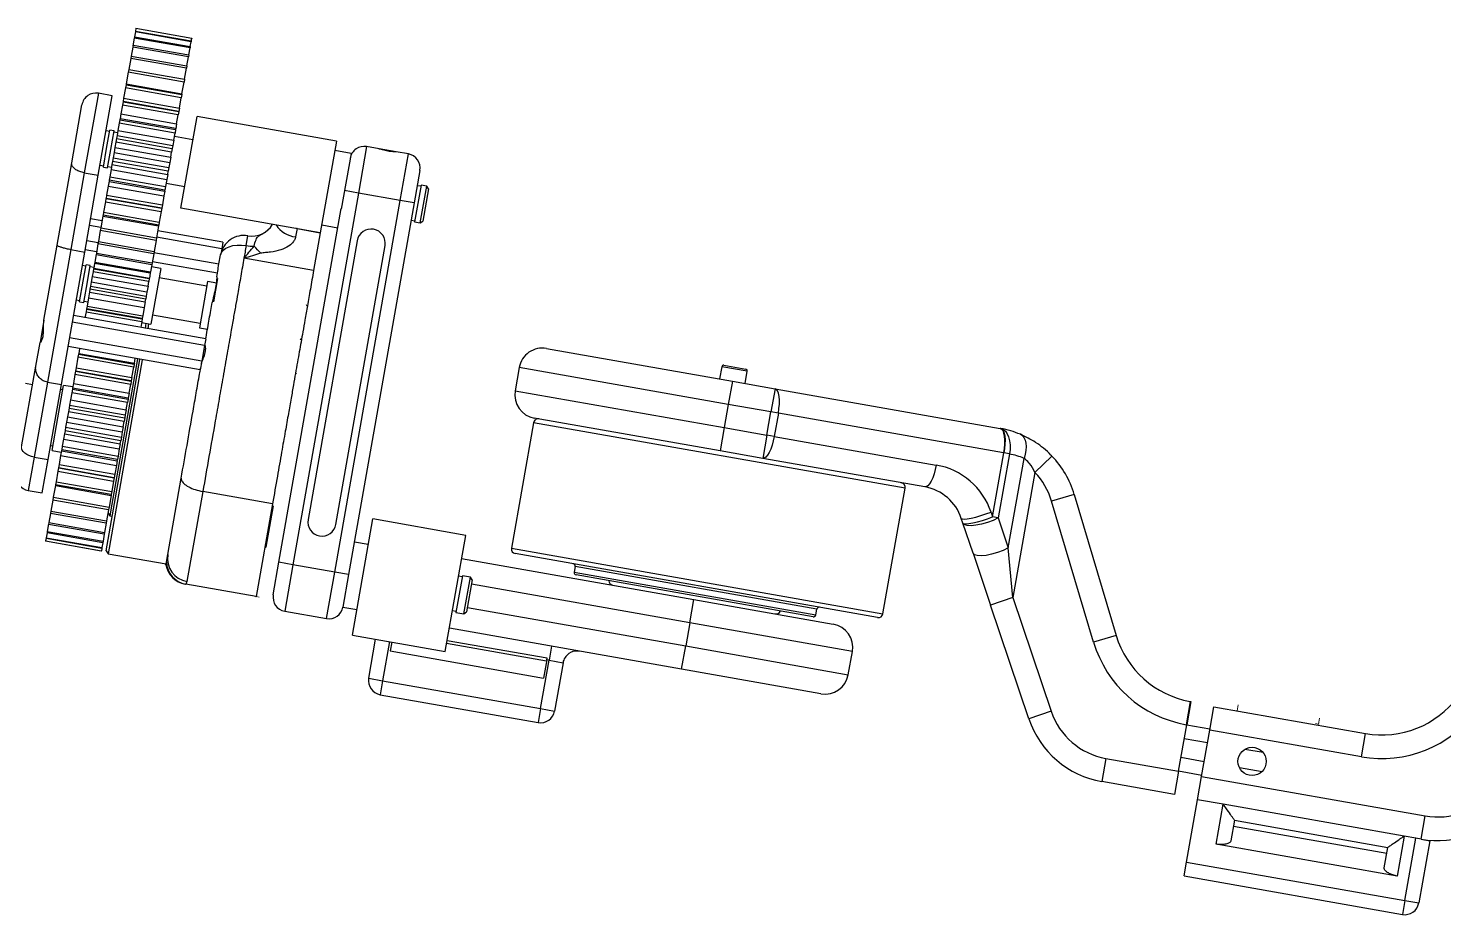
# Model space of a CAD drawing. Header units: millimetres. Extents: x -294 to 2792, y 5 to 1659.
# Drawn here: x -142.7 to -82.7, y 539.2 to 576.8 of the extents above; entities that cross this region are included whole.
import ezdxf

# ---------------------------------------------------------------- set-up
doc = ezdxf.new("R2010")
doc.units = ezdxf.units.MM
doc.header["$PDSIZE"] = -1
doc.layers.get('0').update_dxf_attribs({"lineweight": 18})

msp = doc.modelspace()

# ---------------------------------------------------------------- linework, layer by layer
at = {"color": 7, "linetype": 'Continuous', "lineweight": 25}
for p, q in [((-138.107, 576.74), (-138.125, 576.637)), ((-138.105, 576.752), (-138.107, 576.74)), ((-135.743, 576.324), (-138.107, 576.74)), ((-138.105, 576.752), (-135.741, 576.336)), ((-138.178, 576.339), (-138.235, 576.015)), ((-138.167, 576.398), (-138.178, 576.339)), ((-135.814, 575.923), (-138.178, 576.339)), ((-138.131, 576.602), (-138.167, 576.398)), ((-138.167, 576.398), (-135.804, 575.981)), ((-138.125, 576.637), (-138.131, 576.602)), ((-135.768, 576.185), (-138.131, 576.602)), ((-138.125, 576.637), (-135.761, 576.221)), ((-135.804, 575.981), (-135.768, 576.185)), ((-135.761, 576.221), (-135.768, 576.185)), ((-135.761, 576.221), (-135.743, 576.324)), ((-135.741, 576.336), (-135.743, 576.324)), ((-138.313, 575.574), (-138.33, 575.474)), ((-138.244, 575.96), (-138.313, 575.574)), ((-138.313, 575.574), (-135.949, 575.157)), ((-138.23, 576.041), (-138.244, 575.96)), ((-135.881, 575.544), (-138.244, 575.96)), ((-138.23, 576.041), (-135.867, 575.624)), ((-135.949, 575.157), (-135.881, 575.544)), ((-135.867, 575.624), (-135.881, 575.544)), ((-135.867, 575.624), (-135.814, 575.923)), ((-135.804, 575.981), (-135.814, 575.923)), ((-138.412, 575.008), (-138.433, 574.892)), ((-138.33, 575.474), (-138.412, 575.008)), ((-138.412, 575.008), (-136.049, 574.592)), ((-135.967, 575.057), (-138.33, 575.474)), ((-136.049, 574.592), (-135.967, 575.057)), ((-135.949, 575.157), (-135.967, 575.057)), ((-138.527, 574.359), (-138.55, 574.228)), ((-138.521, 574.394), (-138.527, 574.359)), ((-138.527, 574.359), (-136.163, 573.943)), ((-138.433, 574.892), (-138.521, 574.394)), ((-138.521, 574.394), (-136.157, 573.977)), ((-136.069, 574.475), (-138.433, 574.892)), ((-136.157, 573.977), (-136.069, 574.475)), ((-136.049, 574.592), (-136.069, 574.475)), ((-139.701, 573.998), (-140.296, 570.626)), ((-139.705, 570.521), (-139.11, 573.894)), ((-139.11, 573.894), (-139.701, 573.998)), ((-138.628, 573.785), (-138.653, 573.646)), ((-138.55, 574.228), (-138.628, 573.785)), ((-138.628, 573.785), (-136.264, 573.369)), ((-136.186, 573.812), (-138.55, 574.228)), ((-136.264, 573.369), (-136.186, 573.812)), ((-136.163, 573.943), (-136.186, 573.812)), ((-136.157, 573.977), (-136.163, 573.943)), ((-140.831, 571.048), (-140.396, 573.511)), ((-138.745, 573.123), (-138.782, 572.914)), ((-138.678, 573.5), (-138.745, 573.123)), ((-138.745, 573.123), (-136.381, 572.706)), ((-138.653, 573.642), (-138.678, 573.5)), ((-136.315, 573.083), (-138.678, 573.5)), ((-136.289, 573.229), (-138.653, 573.646)), ((-138.653, 573.646), (-138.653, 573.642)), ((-138.653, 573.642), (-136.29, 573.225)), ((-136.29, 573.225), (-136.315, 573.083)), ((-136.289, 573.229), (-136.29, 573.225)), ((-136.264, 573.369), (-136.289, 573.229)), ((-138.815, 572.725), (-138.868, 572.423)), ((-138.789, 572.874), (-138.815, 572.725)), ((-136.451, 572.308), (-138.815, 572.725)), ((-138.78, 572.921), (-138.789, 572.874)), ((-138.789, 572.874), (-136.425, 572.457)), ((-136.417, 572.504), (-138.78, 572.921)), ((-136.417, 572.504), (-136.425, 572.457)), ((-136.381, 572.706), (-136.418, 572.498)), ((-136.381, 572.706), (-136.315, 573.083)), ((-136.199, 569.13), (-135.516, 573.007)), ((-129.607, 571.965), (-135.516, 573.007)), ((-139.221, 572.38), (-139.373, 572.407)), ((-139.349, 571.652), (-139.21, 572.44)), ((-139.033, 572.408), (-139.21, 572.44)), ((-139.172, 571.62), (-139.033, 572.408)), ((-138.886, 572.321), (-139.044, 572.349)), ((-138.957, 571.922), (-138.995, 571.702)), ((-138.93, 572.075), (-138.957, 571.922)), ((-136.593, 571.505), (-138.957, 571.922)), ((-138.906, 572.206), (-138.93, 572.075)), ((-138.93, 572.075), (-136.566, 571.658)), ((-138.868, 572.423), (-138.906, 572.206)), ((-138.906, 572.206), (-136.543, 571.79)), ((-138.868, 572.423), (-136.505, 572.006)), ((-136.505, 572.006), (-136.543, 571.79)), ((-136.505, 572.006), (-136.451, 572.308)), ((-135.69, 572.022), (-136.477, 572.161)), ((-136.425, 572.457), (-136.451, 572.308)), ((-129.607, 571.965), (-130.291, 568.088)), ((-139.488, 570.864), (-139.349, 571.652)), ((-139.311, 570.833), (-139.172, 571.62)), ((-139.034, 571.483), (-139.073, 571.264)), ((-138.995, 571.702), (-139.034, 571.483)), ((-139.034, 571.483), (-136.67, 571.066)), ((-138.995, 571.702), (-136.632, 571.286)), ((-136.632, 571.286), (-136.593, 571.505)), ((-136.566, 571.658), (-136.593, 571.505)), ((-136.543, 571.79), (-136.566, 571.658)), ((-128.987, 571.449), (-129.676, 571.571)), ((-128.987, 571.449), (-129.403, 569.091)), ((-128.327, 571.739), (-128.674, 569.769)), ((-127.8, 571.646), (-128.327, 571.739)), ((-127.076, 571.518), (-127.798, 571.646)), ((-126.554, 571.426), (-127.076, 571.518)), ((-126.901, 569.457), (-126.554, 571.426)), ((-141.446, 567.557), (-140.831, 571.048)), ((-139.63, 570.95), (-139.478, 570.923)), ((-139.488, 570.864), (-139.311, 570.833)), ((-139.301, 570.892), (-139.143, 570.864)), ((-139.161, 570.762), (-139.214, 570.46)), ((-139.123, 570.979), (-139.161, 570.762)), ((-139.161, 570.762), (-136.797, 570.346)), ((-139.1, 571.111), (-139.123, 570.979)), ((-139.123, 570.979), (-136.759, 570.562)), ((-139.073, 571.264), (-139.1, 571.111)), ((-136.736, 570.694), (-139.1, 571.111)), ((-139.073, 571.264), (-136.709, 570.847)), ((-136.709, 570.847), (-136.736, 570.694)), ((-136.67, 571.066), (-136.709, 570.847)), ((-136.632, 571.286), (-136.67, 571.066)), ((-126.067, 570.731), (-126.311, 569.353)), ((-140.296, 570.626), (-140.87, 567.37)), ((-140.296, 570.626), (-139.705, 570.521)), ((-140.279, 567.266), (-139.705, 570.521)), ((-139.248, 570.271), (-139.284, 570.062)), ((-139.241, 570.311), (-139.249, 570.264)), ((-139.249, 570.264), (-136.885, 569.848)), ((-139.214, 570.46), (-139.241, 570.311)), ((-136.877, 569.894), (-139.241, 570.311)), ((-139.214, 570.46), (-136.851, 570.044)), ((-136.797, 570.346), (-136.851, 570.044)), ((-136.825, 570.191), (-136.037, 570.052)), ((-136.759, 570.562), (-136.797, 570.346)), ((-136.759, 570.562), (-136.736, 570.694)), ((-126.015, 570.108), (-126.291, 568.542)), ((-125.779, 570.066), (-126.015, 570.108)), ((-139.377, 569.54), (-139.401, 569.4)), ((-139.376, 569.543), (-139.377, 569.54)), ((-139.377, 569.54), (-137.013, 569.123)), ((-139.351, 569.685), (-139.376, 569.543)), ((-137.012, 569.127), (-139.376, 569.543)), ((-139.284, 570.062), (-139.351, 569.685)), ((-139.351, 569.685), (-136.987, 569.269)), ((-139.284, 570.062), (-136.921, 569.646)), ((-136.921, 569.646), (-136.987, 569.269)), ((-136.884, 569.854), (-136.921, 569.646)), ((-136.885, 569.848), (-136.877, 569.894)), ((-136.851, 570.044), (-136.877, 569.894)), ((-128.674, 569.769), (-131.452, 554.012)), ((-128.674, 569.769), (-129.265, 569.874)), ((-126.901, 569.457), (-128.674, 569.769)), ((-126.024, 570.054), (-126.182, 570.081)), ((-125.697, 569.95), (-125.939, 568.581)), ((-125.917, 569.283), (-125.779, 570.066)), ((-125.697, 569.95), (-125.779, 570.066)), ((-139.479, 568.957), (-139.502, 568.826)), ((-139.401, 569.4), (-139.479, 568.957)), ((-139.479, 568.957), (-137.116, 568.54)), ((-139.401, 569.4), (-137.038, 568.983)), ((-137.038, 568.983), (-137.116, 568.54)), ((-137.013, 569.123), (-137.038, 568.983)), ((-137.013, 569.123), (-137.012, 569.127)), ((-136.987, 569.269), (-137.012, 569.127)), ((-130.291, 568.088), (-136.199, 569.13)), ((-132.043, 554.117), (-129.399, 569.111)), ((-129.68, 553.7), (-126.901, 569.457)), ((-126.311, 569.353), (-129.089, 553.596)), ((-126.311, 569.353), (-126.901, 569.457)), ((-126.055, 568.5), (-125.917, 569.283)), ((-139.593, 568.31), (-140.08, 568.396)), ((-139.544, 568.591), (-140.03, 568.677)), ((-139.508, 568.791), (-139.596, 568.294)), ((-139.502, 568.826), (-139.508, 568.791)), ((-139.508, 568.791), (-137.145, 568.375)), ((-137.139, 568.409), (-139.502, 568.826)), ((-137.145, 568.375), (-137.233, 567.877)), ((-137.139, 568.409), (-137.145, 568.375)), ((-137.116, 568.54), (-137.139, 568.409)), ((-130.232, 568.419), (-129.543, 568.298)), ((-126.439, 568.624), (-126.281, 568.596)), ((-126.291, 568.542), (-126.055, 568.5)), ((-126.055, 568.5), (-125.939, 568.581)), ((-139.709, 567.652), (-140.196, 567.738)), ((-139.699, 567.711), (-139.717, 567.612)), ((-139.617, 568.177), (-139.699, 567.711)), ((-139.699, 567.711), (-137.335, 567.295)), ((-139.596, 568.294), (-139.617, 568.177)), ((-137.253, 567.76), (-139.617, 568.177)), ((-139.596, 568.294), (-137.233, 567.877)), ((-137.253, 567.76), (-137.335, 567.295)), ((-137.233, 567.877), (-137.253, 567.76)), ((-134.472, 567.407), (-137.23, 567.893)), ((-134.423, 567.688), (-137.18, 568.174)), ((-133.434, 567.54), (-133.36, 567.956)), ((-131.275, 568.261), (-131.338, 567.908)), ((-131.275, 568.261), (-131.301, 568.266)), ((-131.275, 568.262), (-131.275, 568.261)), ((-131.275, 568.261), (-130.291, 568.088)), ((-128.726, 567.748), (-130.81, 555.93)), ((-130.291, 568.088), (-130.572, 566.492)), ((-130.291, 568.088), (-130.291, 568.088)), ((-142.006, 564.381), (-141.446, 567.557)), ((-140.87, 567.37), (-141.861, 561.753)), ((-141.27, 561.648), (-140.279, 567.266)), ((-140.87, 567.37), (-140.279, 567.266)), ((-139.776, 567.276), (-140.262, 567.362)), ((-139.794, 567.17), (-139.852, 566.846)), ((-139.785, 567.225), (-139.799, 567.145)), ((-137.435, 566.728), (-139.799, 567.145)), ((-139.717, 567.612), (-139.785, 567.225)), ((-139.785, 567.225), (-137.421, 566.808)), ((-137.353, 567.195), (-139.717, 567.612)), ((-137.353, 567.195), (-137.421, 566.808)), ((-137.335, 567.295), (-137.353, 567.195)), ((-134.588, 566.749), (-137.346, 567.236)), ((-134.472, 567.407), (-134.513, 567.179)), ((-134.423, 567.688), (-134.472, 567.407)), ((-134.429, 567.417), (-134.469, 567.424)), ((-129.628, 555.722), (-127.544, 567.539)), ((-140.228, 566.669), (-140.38, 566.695)), ((-140.34, 566.036), (-140.219, 566.723)), ((-140.041, 566.691), (-140.219, 566.723)), ((-140.162, 566.005), (-140.041, 566.691)), ((-139.893, 566.61), (-140.051, 566.637)), ((-139.904, 566.548), (-139.922, 566.445)), ((-139.898, 566.584), (-139.904, 566.548)), ((-137.541, 566.131), (-139.904, 566.548)), ((-139.862, 566.787), (-139.898, 566.584)), ((-139.898, 566.584), (-137.534, 566.167)), ((-139.852, 566.846), (-139.862, 566.787)), ((-137.498, 566.37), (-139.862, 566.787)), ((-139.852, 566.846), (-137.488, 566.429)), ((-137.435, 566.728), (-137.488, 566.429)), ((-137.056, 566.576), (-137.473, 564.213)), ((-137.056, 566.576), (-137.45, 566.646)), ((-137.421, 566.808), (-137.435, 566.728)), ((-134.655, 566.373), (-137.412, 566.859)), ((-130.572, 566.492), (-133.526, 567.013)), ((-140.495, 565.157), (-140.34, 566.036)), ((-140.317, 565.126), (-140.162, 566.005)), ((-140.002, 565.991), (-140.033, 565.815)), ((-139.959, 566.238), (-140.002, 565.99)), ((-137.639, 565.574), (-140.002, 565.991)), ((-139.924, 566.433), (-139.959, 566.238)), ((-139.959, 566.238), (-137.595, 565.822)), ((-139.922, 566.445), (-139.924, 566.433)), ((-137.561, 566.016), (-139.924, 566.433)), ((-139.922, 566.445), (-137.559, 566.028)), ((-137.595, 565.822), (-137.561, 566.016)), ((-137.559, 566.028), (-137.561, 566.016)), ((-137.541, 566.131), (-137.559, 566.028)), ((-137.534, 566.167), (-137.541, 566.131)), ((-137.498, 566.37), (-137.534, 566.167)), ((-137.488, 566.429), (-137.498, 566.37)), ((-135.107, 565.822), (-137.126, 566.177)), ((-135.072, 566.023), (-135.419, 564.054)), ((-134.678, 565.954), (-135.072, 566.023)), ((-134.643, 566.151), (-134.818, 565.16)), ((-140.118, 565.332), (-140.181, 564.978)), ((-140.076, 565.576), (-140.118, 565.332)), ((-140.118, 565.332), (-137.755, 564.915)), ((-140.055, 565.692), (-140.077, 565.568)), ((-140.077, 565.568), (-137.713, 565.151)), ((-140.033, 565.815), (-140.055, 565.692)), ((-137.691, 565.276), (-140.055, 565.692)), ((-140.033, 565.815), (-137.67, 565.399)), ((-137.67, 565.399), (-137.691, 565.276)), ((-137.639, 565.574), (-137.67, 565.399)), ((-137.595, 565.822), (-137.639, 565.573)), ((-140.637, 565.238), (-140.485, 565.211)), ((-140.495, 565.157), (-140.317, 565.126)), ((-140.308, 565.18), (-140.15, 565.152)), ((-140.223, 564.74), (-140.268, 564.486)), ((-140.204, 564.849), (-140.223, 564.74)), ((-140.223, 564.74), (-137.859, 564.324)), ((-140.201, 564.864), (-140.204, 564.849)), ((-140.204, 564.849), (-137.84, 564.432)), ((-140.181, 564.978), (-140.201, 564.864)), ((-137.837, 564.447), (-140.201, 564.864)), ((-140.181, 564.978), (-137.817, 564.561)), ((-137.755, 564.915), (-137.817, 564.561)), ((-137.712, 565.159), (-137.755, 564.915)), ((-137.713, 565.151), (-137.691, 565.276)), ((-130.841, 564.968), (-130.881, 565.026)), ((-142.006, 564.381), (-142.172, 563.439)), ((-135.196, 563.302), (-140.804, 564.291)), ((-135.147, 563.583), (-140.754, 564.572)), ((-137.859, 564.324), (-137.904, 564.069)), ((-137.867, 564.282), (-137.473, 564.213)), ((-137.84, 564.432), (-137.859, 564.324)), ((-137.84, 564.432), (-137.837, 564.447)), ((-137.817, 564.561), (-137.837, 564.447)), ((-137.707, 564.034), (-137.67, 564.248)), ((-137.571, 564.23), (-137.609, 564.017)), ((-137.402, 564.612), (-135.383, 564.256)), ((-135.312, 562.644), (-140.92, 563.633)), ((-135.419, 564.054), (-135.074, 563.993)), ((-135.147, 563.583), (-135.196, 563.302)), ((-131.14, 563.558), (-131.082, 563.599)), ((-142.35, 562.433), (-142.172, 563.439)), ((-135.379, 562.268), (-140.986, 563.257)), ((-140.541, 562.936), (-140.564, 562.805)), ((-140.535, 562.97), (-140.541, 562.936)), ((-140.541, 562.936), (-138.178, 562.519)), ((-140.5, 563.171), (-140.535, 562.97)), ((-140.535, 562.97), (-138.171, 562.553)), ((-135.196, 563.302), (-135.312, 562.644)), ((-120.696, 563.184), (-112.818, 561.795)), ((-142.954, 559.008), (-142.35, 562.433)), ((-140.642, 562.362), (-140.667, 562.222)), ((-140.564, 562.805), (-140.642, 562.362)), ((-140.642, 562.362), (-138.279, 561.945)), ((-138.201, 562.388), (-140.564, 562.805)), ((-139.371, 554.596), (-137.939, 562.719)), ((-137.841, 562.702), (-139.29, 554.481)), ((-138.038, 562.737), (-139.123, 556.579)), ((-138.279, 561.945), (-138.201, 562.388)), ((-138.178, 562.519), (-138.201, 562.388)), ((-138.171, 562.553), (-138.178, 562.519)), ((-138.171, 562.553), (-138.136, 562.754)), ((-135.312, 562.644), (-135.379, 562.268)), ((-121.855, 562.373), (-122.029, 561.388)), ((-112.992, 560.81), (-121.855, 562.373)), ((-113.268, 562.407), (-113.36, 561.89)), ((-113.263, 562.406), (-113.268, 562.407)), ((-112.185, 562.216), (-113.263, 562.406)), ((-113.182, 562.468), (-112.246, 562.303)), ((-142.489, 561.645), (-142.79, 561.698)), ((-141.861, 561.753), (-142.421, 558.574)), ((-141.861, 561.753), (-141.27, 561.648)), ((-140.759, 561.699), (-140.796, 561.491)), ((-140.693, 562.076), (-140.759, 561.699)), ((-140.759, 561.699), (-138.396, 561.282)), ((-140.668, 562.218), (-140.693, 562.076)), ((-138.329, 561.66), (-140.693, 562.076)), ((-140.667, 562.222), (-140.668, 562.218)), ((-140.668, 562.218), (-138.304, 561.801)), ((-138.303, 561.805), (-140.667, 562.222)), ((-138.304, 561.801), (-138.329, 561.66)), ((-138.303, 561.805), (-138.304, 561.801)), ((-138.279, 561.945), (-138.303, 561.805)), ((-131.34, 562.136), (-131.308, 562.09)), ((-112.818, 561.795), (-112.992, 560.81)), ((-112.818, 561.795), (-111.008, 561.476)), ((-112.276, 561.699), (-112.185, 562.216)), ((-141.83, 558.47), (-141.27, 561.648)), ((-141.423, 560.238), (-141.18, 561.617)), ((-141.214, 561.42), (-141.307, 561.436)), ((-140.786, 561.548), (-141.18, 561.617)), ((-140.829, 561.301), (-140.882, 560.999)), ((-140.803, 561.45), (-140.829, 561.301)), ((-138.466, 560.884), (-140.829, 561.301)), ((-140.795, 561.497), (-140.803, 561.45)), ((-140.803, 561.45), (-138.439, 561.034)), ((-138.431, 561.08), (-140.795, 561.497)), ((-138.396, 561.282), (-138.432, 561.074)), ((-138.396, 561.282), (-138.329, 561.66)), ((-122.029, 561.388), (-113.165, 559.825)), ((-111.008, 561.476), (-111.182, 560.491)), ((-111.008, 561.476), (-101.465, 559.793)), ((-140.971, 560.498), (-141.01, 560.279)), ((-140.944, 560.651), (-140.971, 560.498)), ((-138.607, 560.081), (-140.971, 560.498)), ((-140.921, 560.782), (-140.944, 560.651)), ((-140.944, 560.651), (-138.58, 560.234)), ((-140.882, 560.999), (-140.921, 560.782)), ((-140.921, 560.782), (-138.557, 560.366)), ((-140.882, 560.999), (-138.519, 560.582)), ((-138.519, 560.582), (-138.557, 560.366)), ((-138.519, 560.582), (-138.466, 560.884)), ((-138.439, 561.034), (-138.466, 560.884)), ((-138.431, 561.08), (-138.439, 561.034)), ((-112.992, 560.81), (-113.165, 559.825)), ((-111.182, 560.491), (-112.992, 560.81)), ((-141.666, 558.86), (-141.423, 560.238)), ((-141.048, 560.059), (-141.087, 559.84)), ((-141.01, 560.279), (-141.048, 560.059)), ((-141.048, 560.059), (-138.685, 559.642)), ((-141.01, 560.279), (-138.646, 559.862)), ((-138.646, 559.862), (-138.607, 560.081)), ((-138.58, 560.234), (-138.607, 560.081)), ((-138.557, 560.366), (-138.58, 560.234)), ((-121.252, 560.033), (-122.19, 554.715)), ((-105.495, 557.254), (-121.252, 560.033)), ((-113.339, 558.84), (-121.217, 560.23)), ((-111.355, 559.506), (-111.182, 560.491)), ((-110.87, 560.436), (-111.182, 560.491)), ((-110.87, 560.436), (-111.044, 559.451)), ((-101.328, 558.753), (-110.87, 560.436)), ((-141.175, 559.339), (-141.229, 559.037)), ((-141.137, 559.555), (-141.175, 559.339)), ((-141.175, 559.339), (-138.812, 558.922)), ((-141.114, 559.687), (-141.137, 559.555)), ((-141.137, 559.555), (-138.774, 559.139)), ((-141.087, 559.84), (-141.114, 559.687)), ((-138.75, 559.27), (-141.114, 559.687)), ((-141.087, 559.84), (-138.723, 559.423)), ((-138.723, 559.423), (-138.75, 559.27)), ((-138.685, 559.642), (-138.723, 559.423)), ((-138.646, 559.862), (-138.685, 559.642)), ((-113.165, 559.825), (-113.339, 558.84)), ((-113.165, 559.825), (-111.355, 559.506)), ((-111.355, 559.506), (-111.529, 558.521)), ((-111.044, 559.451), (-111.355, 559.506)), ((-111.044, 559.451), (-104.175, 558.24)), ((-141.724, 559.073), (-141.631, 559.057)), ((-141.666, 558.86), (-141.272, 558.79)), ((-141.262, 558.847), (-141.299, 558.639)), ((-141.255, 558.887), (-141.263, 558.841)), ((-141.263, 558.841), (-138.9, 558.424)), ((-141.229, 559.037), (-141.255, 558.887)), ((-138.891, 558.471), (-141.255, 558.887)), ((-141.229, 559.037), (-138.865, 558.62)), ((-138.812, 558.922), (-138.865, 558.62)), ((-138.774, 559.139), (-138.812, 558.922)), ((-138.774, 559.139), (-138.75, 559.27)), ((-111.529, 558.521), (-113.339, 558.84)), ((-101.785, 556.04), (-101.307, 558.75)), ((-101.072, 558.708), (-101.549, 555.998)), ((-101.072, 558.708), (-101.307, 558.75)), ((-142.421, 558.574), (-142.671, 557.158)), ((-142.421, 558.574), (-141.83, 558.47)), ((-142.08, 557.054), (-141.83, 558.47)), ((-141.391, 558.116), (-141.416, 557.976)), ((-141.39, 558.12), (-141.391, 558.116)), ((-141.391, 558.116), (-139.027, 557.699)), ((-141.365, 558.261), (-141.39, 558.12)), ((-139.027, 557.703), (-141.39, 558.12)), ((-141.299, 558.639), (-141.365, 558.261)), ((-141.365, 558.261), (-139.002, 557.845)), ((-141.299, 558.639), (-138.935, 558.222)), ((-138.935, 558.222), (-139.002, 557.845)), ((-138.898, 558.43), (-138.935, 558.222)), ((-138.9, 558.424), (-138.891, 558.471)), ((-138.865, 558.62), (-138.891, 558.471)), ((-104.66, 557.31), (-111.529, 558.521)), ((-101.12, 554.723), (-100.45, 558.523)), ((-99.992, 557.927), (-99.269, 558.619)), ((-141.494, 557.533), (-141.517, 557.402)), ((-141.416, 557.976), (-141.494, 557.533)), ((-141.494, 557.533), (-139.13, 557.116)), ((-141.416, 557.976), (-139.052, 557.559)), ((-139.052, 557.559), (-139.13, 557.116)), ((-139.027, 557.699), (-139.052, 557.559)), ((-139.002, 557.845), (-139.027, 557.703)), ((-139.027, 557.699), (-139.027, 557.703)), ((-136.759, 554.441), (-136.187, 557.684)), ((-99.992, 557.927), (-100.927, 552.624)), ((-142.671, 557.158), (-142.08, 557.054)), ((-141.523, 557.368), (-141.611, 556.87)), ((-141.517, 557.402), (-141.523, 557.368)), ((-141.523, 557.368), (-139.159, 556.951)), ((-139.153, 556.986), (-141.517, 557.402)), ((-139.159, 556.951), (-139.247, 556.453)), ((-139.153, 556.986), (-139.159, 556.951)), ((-139.13, 557.116), (-139.153, 556.986)), ((-135.271, 557.118), (-135.944, 553.301)), ((-132.317, 556.597), (-135.271, 557.118)), ((-106.433, 551.936), (-105.495, 557.254)), ((-98.326, 556.994), (-99.284, 556.709)), ((-98.326, 556.994), (-96.548, 551.017)), ((-141.631, 556.753), (-141.713, 556.288)), ((-141.611, 556.87), (-141.631, 556.753)), ((-139.268, 556.336), (-141.631, 556.753)), ((-141.611, 556.87), (-139.247, 556.453)), ((-139.268, 556.336), (-139.35, 555.871)), ((-139.247, 556.453), (-139.268, 556.336)), ((-139.123, 556.579), (-139.209, 556.091)), ((-132.317, 556.597), (-133.011, 552.662)), ((-132.291, 556.515), (-132.6, 554.763)), ((-97.506, 550.732), (-99.284, 556.709)), ((-141.809, 555.746), (-141.866, 555.422)), ((-141.799, 555.801), (-141.813, 555.721)), ((-139.45, 555.304), (-141.813, 555.721)), ((-141.731, 556.188), (-141.799, 555.801)), ((-141.799, 555.801), (-139.435, 555.384)), ((-141.713, 556.288), (-141.731, 556.188)), ((-139.367, 555.771), (-141.731, 556.188)), ((-141.713, 556.288), (-139.35, 555.871)), ((-139.367, 555.771), (-139.435, 555.384)), ((-139.35, 555.871), (-139.367, 555.771)), ((-139.29, 556.207), (-139.209, 556.091)), ((-139.209, 556.091), (-139.111, 556.074)), ((-128.932, 551.029), (-128.064, 555.954)), ((-124.125, 555.259), (-128.064, 555.954)), ((-103.043, 555.775), (-103.112, 555.979)), ((-102.614, 554.5), (-103.043, 555.775)), ((-101.853, 556.243), (-101.785, 556.04)), ((-101.549, 555.998), (-101.785, 556.04)), ((-101.549, 555.998), (-101.12, 554.723)), ((-141.918, 555.124), (-141.937, 555.021)), ((-141.912, 555.16), (-141.918, 555.124)), ((-139.555, 554.707), (-141.918, 555.124)), ((-141.876, 555.363), (-141.912, 555.16)), ((-141.912, 555.16), (-139.549, 554.743)), ((-141.866, 555.422), (-141.876, 555.363)), ((-139.513, 554.947), (-141.876, 555.363)), ((-141.866, 555.422), (-139.502, 555.005)), ((-139.45, 555.304), (-139.502, 555.005)), ((-139.435, 555.384), (-139.45, 555.304)), ((-124.993, 550.335), (-124.125, 555.259)), ((-141.937, 555.021), (-141.939, 555.009)), ((-139.575, 554.592), (-141.939, 555.009)), ((-141.937, 555.021), (-139.573, 554.604)), ((-139.573, 554.604), (-139.575, 554.592)), ((-139.555, 554.707), (-139.573, 554.604)), ((-139.549, 554.743), (-139.555, 554.707)), ((-139.513, 554.947), (-139.549, 554.743)), ((-139.502, 555.005), (-139.513, 554.947)), ((-139.371, 554.596), (-139.29, 554.481)), ((-132.646, 554.731), (-132.6, 554.763)), ((-128.255, 554.87), (-128.846, 554.974)), ((-122.19, 554.715), (-106.433, 551.936)), ((-102.614, 554.5), (-101.875, 552.305)), ((-100.927, 552.624), (-101.12, 554.723)), ((-139.29, 554.481), (-136.828, 554.046)), ((-136.837, 553.997), (-136.815, 554.122)), ((-136.815, 554.122), (-136.759, 554.441)), ((-132.286, 552.738), (-132.043, 554.117)), ((-131.452, 554.012), (-132.043, 554.117)), ((-131.452, 554.012), (-131.8, 552.043)), ((-129.68, 553.7), (-131.452, 554.012)), ((-124.298, 554.274), (-114.45, 552.538)), ((-106.665, 551.774), (-122.028, 554.483)), ((-119.484, 553.933), (-119.526, 553.697)), ((-109.242, 552.127), (-119.484, 553.933)), ((-135.944, 553.301), (-135.991, 553.188)), ((-130.027, 551.73), (-129.68, 553.7)), ((-129.089, 553.596), (-129.68, 553.7)), ((-129.089, 553.596), (-129.332, 552.217)), ((-124.264, 553.547), (-124.538, 551.991)), ((-124.273, 553.498), (-124.43, 553.526)), ((-123.929, 553.488), (-124.264, 553.547)), ((-124.204, 551.932), (-123.929, 553.488)), ((-123.848, 553.372), (-124.088, 552.013)), ((-123.848, 553.372), (-123.929, 553.488)), ((-119.526, 553.697), (-109.284, 551.891)), ((-109.4, 551.81), (-119.445, 553.581)), ((-133.011, 552.662), (-135.991, 553.188)), ((-114.624, 551.553), (-123.881, 553.185)), ((-129.332, 552.217), (-128.741, 552.113)), ((-124.055, 552.2), (-114.798, 550.568)), ((-114.624, 551.553), (-114.45, 552.538)), ((-114.45, 552.538), (-108.541, 551.496)), ((-109.284, 551.891), (-109.242, 552.127)), ((-100.927, 552.624), (-101.875, 552.305)), ((-100.25, 547.48), (-101.875, 552.305)), ((-100.927, 552.624), (-99.302, 547.799)), ((-131.8, 552.043), (-130.027, 551.73)), ((-124.687, 552.068), (-124.53, 552.04)), ((-124.538, 551.991), (-124.204, 551.932)), ((-124.204, 551.932), (-124.088, 552.013)), ((-114.624, 551.553), (-114.798, 550.568)), ((-107.73, 550.337), (-114.624, 551.553)), ((-128.932, 551.029), (-124.993, 550.335)), ((-114.971, 549.583), (-124.819, 551.32)), ((-96.548, 551.017), (-97.506, 550.732)), ((-128.239, 549.2), (-127.947, 550.856)), ((-127.356, 550.752), (-127.649, 549.095)), ((-127.258, 550.734), (-127.325, 550.356)), ((-127.325, 550.356), (-120.825, 549.21)), ((-120.698, 549.927), (-124.933, 550.674)), ((-120.677, 550.046), (-124.912, 550.793)), ((-120.486, 550.556), (-120.59, 549.965)), ((-114.971, 549.583), (-114.798, 550.568)), ((-114.798, 550.568), (-107.904, 549.352)), ((-107.904, 549.352), (-107.73, 550.337)), ((-120.952, 547.915), (-120.59, 549.965)), ((-120.689, 549.982), (-120.825, 549.21)), ((-120.689, 549.982), (-120.677, 550.046)), ((-120.59, 549.965), (-120.689, 549.982)), ((-120.59, 549.965), (-119.999, 549.861)), ((-119.999, 549.861), (-120.361, 547.81)), ((-128.239, 549.2), (-127.649, 549.095)), ((-127.649, 549.095), (-127.753, 548.504)), ((-127.649, 549.095), (-120.952, 547.915)), ((-109.062, 548.541), (-114.971, 549.583)), ((-127.753, 548.504), (-121.056, 547.324)), ((-120.952, 547.915), (-121.056, 547.324)), ((-120.952, 547.915), (-120.361, 547.81)), ((-93.409, 548.218), (-93.582, 547.233)), ((-93.381, 548.213), (-93.555, 547.229)), ((-93.409, 548.218), (-93.381, 548.213)), ((-92.579, 547.006), (-92.405, 547.99)), ((-92.405, 547.99), (-85.976, 546.857)), ((-99.302, 547.799), (-100.25, 547.48)), ((-93.902, 545.259), (-93.555, 547.229)), ((-93.555, 547.229), (-93.582, 547.233)), ((-93.555, 547.229), (-92.57, 547.055)), ((-92.926, 545.036), (-92.579, 547.006)), ((-86.15, 545.872), (-92.579, 547.006)), ((-86.15, 545.872), (-85.976, 546.857)), ((-92.674, 546.464), (-93.659, 546.638)), ((-90.314, 546.048), (-91.095, 546.186)), ((-96.98, 545.802), (-97.154, 544.817)), ((-96.98, 545.802), (-93.902, 545.259)), ((-93.798, 545.85), (-92.813, 545.676)), ((-93.902, 545.259), (-94.076, 544.274)), ((-92.917, 545.085), (-93.902, 545.259)), ((-93.1, 544.051), (-92.926, 545.036)), ((-92.926, 545.036), (-83.447, 543.365)), ((-91.323, 545.413), (-90.363, 545.244)), ((-94.076, 544.274), (-97.154, 544.817)), ((-93.565, 541.41), (-93.1, 544.051)), ((-92.016, 543.86), (-93.1, 544.051)), ((-92.314, 542.172), (-92.016, 543.86)), ((-84.335, 542.506), (-92.016, 543.86)), ((-91.527, 543.178), (-91.68, 542.31)), ((-91.527, 543.178), (-85.028, 542.032)), ((-83.62, 542.38), (-83.447, 543.365)), ((-85.074, 541.767), (-91.574, 542.913)), ((-84.335, 542.506), (-84.632, 540.817)), ((-83.842, 542.419), (-84.335, 542.506)), ((-84.632, 540.817), (-92.314, 542.172)), ((-85.181, 541.164), (-85.028, 542.032)), ((-84.308, 539.778), (-83.842, 542.419)), ((-83.62, 542.38), (-83.842, 542.419)), ((-83.251, 542.315), (-83.717, 539.674)), ((-83.62, 542.38), (-83.251, 542.315)), ((-93.669, 540.819), (-93.565, 541.41)), ((-93.565, 541.41), (-84.308, 539.778)), ((-93.669, 540.819), (-84.412, 539.187)), ((-84.308, 539.778), (-84.412, 539.187)), ((-84.308, 539.778), (-83.717, 539.674))]:
    msp.add_line(p, q, dxfattribs=at)
at = {"color": 7, "linetype": 'Continuous'}
for p, q in [((-133.011, 552.662), (-132.966, 552.915)), ((-133.011, 552.662), (-132.884, 552.64)), ((-91.42, 547.817), (-91.376, 548.069)), ((-91.42, 547.817), (-91.546, 547.839)), ((-87.965, 547.258), (-87.92, 547.51)), ((-87.965, 547.258), (-88.091, 547.28))]:
    msp.add_line(p, q, dxfattribs=at)
at = {"color": 7, "linetype": 'Continuous', "lineweight": 25}
for points in [[(-134.519, 567.144), (-134.48, 567.252), (-134.405, 567.349), (-134.297, 567.431), (-134.159, 567.496), (-133.998, 567.54), (-133.818, 567.563), (-133.628, 567.563), (-133.434, 567.54)], [(-110.87, 560.436), (-110.843, 560.629), (-110.828, 560.817), (-110.826, 560.992), (-110.839, 561.148), (-110.864, 561.279), (-110.902, 561.38), (-110.951, 561.446), (-111.008, 561.476)], [(-111.044, 559.451), (-111.084, 559.26), (-111.134, 559.079), (-111.193, 558.913), (-111.258, 558.771), (-111.327, 558.657), (-111.397, 558.575), (-111.465, 558.529), (-111.529, 558.521)], [(-101.465, 559.793), (-101.408, 559.763), (-101.359, 559.697), (-101.322, 559.597), (-101.296, 559.466), (-101.284, 559.31), (-101.285, 559.134), (-101.3, 558.947), (-101.328, 558.753)], [(-101.437, 559.788), (-101.38, 559.758), (-101.332, 559.692), (-101.295, 559.591), (-101.271, 559.46), (-101.259, 559.305), (-101.262, 559.13), (-101.278, 558.942), (-101.307, 558.75)], [(-101.437, 559.788), (-101.335, 559.75), (-101.243, 559.675), (-101.165, 559.568), (-101.105, 559.431), (-101.064, 559.27), (-101.045, 559.091), (-101.047, 558.901), (-101.072, 558.708)], [(-100.609, 559.541), (-100.525, 559.488), (-100.456, 559.406), (-100.405, 559.299), (-100.373, 559.17), (-100.362, 559.022), (-100.371, 558.862), (-100.401, 558.694), (-100.45, 558.523)], [(-142.421, 558.574), (-142.535, 558.601), (-142.643, 558.639), (-142.739, 558.688), (-142.822, 558.744), (-142.886, 558.807), (-142.931, 558.874), (-142.954, 558.942), (-142.954, 559.008)], [(-104.175, 558.24), (-104.215, 558.049), (-104.265, 557.867), (-104.324, 557.702), (-104.389, 557.56), (-104.458, 557.446), (-104.528, 557.364), (-104.596, 557.318), (-104.66, 557.31)], [(-103.112, 555.979), (-103.075, 555.953), (-102.99, 555.946), (-102.86, 555.957), (-102.694, 555.987), (-102.499, 556.033), (-102.286, 556.093), (-102.067, 556.165), (-101.853, 556.243)], [(-103.043, 555.775), (-103.007, 555.75), (-102.921, 555.742), (-102.792, 555.754), (-102.625, 555.783), (-102.43, 555.83), (-102.218, 555.89), (-101.999, 555.961), (-101.785, 556.04)], [(-101.549, 555.998), (-101.768, 555.894), (-102.009, 555.803), (-102.256, 555.731), (-102.492, 555.684), (-102.701, 555.665), (-102.87, 555.674), (-102.987, 555.712), (-103.043, 555.775)], [(-101.12, 554.723), (-101.339, 554.619), (-101.58, 554.528), (-101.827, 554.456), (-102.063, 554.409), (-102.272, 554.39), (-102.441, 554.399), (-102.557, 554.437), (-102.614, 554.5)]]:
    msp.add_lwpolyline(points, dxfattribs=at)
msp.add_circle((-90.783, 545.674), 0.6, dxfattribs=at)
for centre, radius, start, end in [((-139.805, 573.407), 0.6, 80, 170), ((-128.431, 571.148), 0.6, 80, 170), ((-126.658, 570.836), 0.6, 350, 80), ((-133.187, 568.94), 1, 260, 330.33673), ((-131.213, 569.027), 1.126, 212.75588, 263.63897), ((-133.534, 566.971), 1, 80, 170), ((-128.135, 567.643), 0.6, 350, 170), ((-133.141, 569.186), 1.672, 259.9135, 271.39179), ((-135.367, 565.078), 3.328, 39.93494, 47.06717), ((-120.87, 562.199), 1, 80, 170), ((-113.195, 562.394), 0.075, 80, 170), ((-112.259, 562.229), 0.075, 350, 80), ((-121.044, 561.214), 1, 170, 260), ((-121.055, 559.998), 0.2, 80, 170), ((-102.16, 555.854), 4, 79.59392, 80), ((-102.16, 555.854), 4, 67.18304, 79.59392), ((-101.849, 555.799), 3, 79.59392, 80), ((-101.614, 555.757), 3, 67.18304, 79.59392), ((-104.696, 555.286), 3, 18.61046, 80), ((-102.16, 555.854), 4, 16.56505, 43.72673), ((-142.566, 557.749), 0.6, 170, 260), ((-102.16, 555.854), 3, 16.56505, 43.72673), ((-105.692, 557.289), 0.2, 350, 80), ((-105.007, 555.34), 2, 18.61046, 80), ((-130.219, 555.826), 0.6, 170, 350), ((-121.993, 554.68), 0.2, 170, 260), ((-135.853, 554.179), 1, 189.35453, 260.06327), ((-135.817, 554.172), 0.999, 182.82945, 259.97384), ((-135.781, 554.279), 0.991, 170.54668, 260.53644), ((-119.583, 553.95), 0.1, 350, 80), ((-119.428, 553.679), 0.1, 170, 260), ((-117.862, 553.342), 0.2, 181.53696, 260), ((-131.696, 552.634), 0.6, 170, 260), ((-129.923, 552.321), 0.6, 260, 350), ((-109.144, 552.11), 0.1, 80, 170), ((-110.969, 552.127), 0.2, 260, 338.46304), ((-109.383, 551.908), 0.1, 260, 350), ((-108.715, 550.511), 1, 350, 80), ((-106.63, 551.971), 0.2, 260, 350), ((-92.714, 552.157), 4, 196.56505, 260), ((-119.409, 549.756), 0.6, 80, 170), ((-92.714, 552.157), 5, 196.56505, 260), ((-127.649, 549.095), 0.6, 170, 260), ((-108.889, 549.526), 1, 260, 350), ((-85.282, 550.796), 4, 260, 323.43495), ((-120.952, 547.915), 0.6, 260, 350), ((-96.459, 548.756), 4, 198.61046, 260), ((-96.459, 548.756), 3, 198.61046, 260), ((-85.282, 550.796), 5, 260, 323.43495), ((-82.926, 546.319), 3, 260, 321.38954), ((-82.926, 546.319), 4, 260, 321.38954), ((-84.308, 539.778), 0.6, 260, 350)]:
    msp.add_arc(centre, radius, start, end, dxfattribs=at)
for points, knots in [([(-127.076, 571.518), (-127.08, 571.518), (-127.088, 571.518), (-127.152, 571.519), (-127.245, 571.523), (-127.362, 571.534), (-127.486, 571.555), (-127.604, 571.582), (-127.703, 571.611), (-127.772, 571.635), (-127.806, 571.647), (-127.801, 571.646), (-127.8, 571.645)], [0, 0, 0, 0, 0.0798074, 0.1595829, 0.24019, 0.321405, 0.4016968, 0.4809696, 0.5607169, 0.6416829, 0.7227322, 0.7519425, 0.7519425, 0.7519425, 0.7519425]), ([(-140.296, 570.626), (-140.362, 570.641), (-140.493, 570.671), (-140.661, 570.757), (-140.781, 570.862), (-140.832, 570.962), (-140.835, 571.023), (-140.831, 571.046), (-140.831, 571.048)], [0, 0, 0, 0, 0.1607469, 0.3214933, 0.4822543, 0.6430493, 0.7410998, 0.7489974, 0.7489974, 0.7489974, 0.7489974]), ([(-133.1, 567.515), (-133.073, 567.613), (-133.02, 567.81), (-132.934, 567.935), (-132.823, 568.002), (-132.724, 568.051), (-132.636, 568.104), (-132.538, 568.176), (-132.463, 568.247), (-132.376, 568.349), (-132.344, 568.407), (-132.322, 568.446)], [0, 0, 0, 0, 0.297309, 0.593594, 0.711521, 0.81095, 0.911131, 0.947537, 1.083629, 1.142603, 1.271048, 1.271048, 1.271048, 1.271048]), ([(-131.338, 567.908), (-131.351, 567.861), (-131.37, 567.794), (-131.459, 567.662), (-131.55, 567.577), (-131.728, 567.456), (-131.989, 567.341), (-132.322, 567.259), (-132.613, 567.254), (-132.748, 567.227), (-132.815, 567.214)], [0, 0, 0, 0, 0.176141, 0.253965, 0.510238, 0.543992, 0.891721, 1.336896, 1.540879, 1.742396, 1.742396, 1.742396, 1.742396]), ([(-140.87, 567.37), (-140.931, 567.382), (-141.054, 567.405), (-141.217, 567.448), (-141.347, 567.491), (-141.43, 567.53), (-141.448, 567.549), (-141.446, 567.557), (-141.446, 567.557)], [0, 0, 0, 0, 0.1158654, 0.2315662, 0.3516965, 0.4830987, 0.6170477, 0.6185457, 0.6185457, 0.6185457, 0.6185457]), ([(-134.682, 566.221), (-134.646, 566.425), (-134.592, 566.727), (-134.537, 567.043), (-134.519, 567.144)], [0, 0, 0, 0, 0.6360661, 0.9379051, 0.9379051, 0.9379051, 0.9379051]), ([(-132.815, 567.214), (-133.052, 567.141), (-133.289, 567.067), (-133.525, 567.014), (-133.526, 567.013)], [0, 0, 0, 0, 0.7356, 0.7395768, 0.7395768, 0.7395768, 0.7395768]), ([(-133.526, 567.013), (-133.526, 567.014), (-133.386, 567.167), (-133.243, 567.341), (-133.1, 567.515)], [0, 0, 0, 0, 0.0035558, 0.6581746, 0.6581746, 0.6581746, 0.6581746]), ([(-133.434, 567.54), (-133.45, 567.446), (-133.481, 567.268), (-133.512, 567.095), (-133.526, 567.013)], [0, 0, 0, 0, 0.2819288, 0.5346808, 0.5346808, 0.5346808, 0.5346808]), ([(-133.526, 567.013), (-133.572, 566.756), (-133.663, 566.241), (-133.778, 565.589), (-133.88, 565.005), (-133.975, 564.472), (-134.095, 563.787), (-134.239, 562.97), (-134.409, 562.007), (-134.58, 561.04), (-134.78, 559.901), (-135.013, 558.582), (-135.185, 557.608), (-135.271, 557.118)], [0, 0, 0, 0, 0.907886, 1.816193, 2.425271, 3.034449, 3.63927, 4.527281, 5.438776, 6.281161, 7.146027, 8.5891, 10.047676, 10.047676, 10.047676, 10.047676]), ([(-134.682, 566.221), (-134.682, 566.183), (-134.683, 566.109), (-134.702, 565.851), (-134.787, 565.521), (-134.844, 565.264), (-134.873, 565.134)], [0, 0, 0, 0, 0.279167, 0.552872, 0.826909, 1.107881, 1.107881, 1.107881, 1.107881]), ([(-130.572, 566.492), (-130.619, 566.224), (-130.71, 565.711), (-130.831, 565.026), (-130.934, 564.439), (-131.023, 563.934), (-131.106, 563.462), (-131.182, 563.034), (-131.259, 562.596), (-131.342, 562.127), (-131.432, 561.614), (-131.533, 561.043), (-131.649, 560.384), (-131.784, 559.619), (-131.94, 558.733), (-132.121, 557.706), (-132.248, 556.987), (-132.317, 556.597)], [0, 0, 0, 0, 0.947411, 1.807049, 2.539014, 3.106777, 3.54391, 3.95414, 4.378594, 4.832097, 5.280991, 5.789352, 6.379788, 7.07648, 7.903957, 8.886451, 10.047676, 10.047676, 10.047676, 10.047676]), ([(-135.141, 563.617), (-135.139, 563.629), (-135.112, 563.78), (-135.062, 564.063), (-134.973, 564.565), (-134.914, 564.905), (-134.873, 565.134)], [0, 0, 0, 0, 0.030999, 0.401164, 0.770827, 1.540013, 1.540013, 1.540013, 1.540013]), ([(-142.164, 563.44), (-142.161, 563.439), (-142.154, 563.434), (-142.102, 563.5), (-142.051, 563.634), (-142.028, 563.828), (-142.026, 564.049), (-142.026, 564.24), (-142.011, 564.347), (-142.006, 564.381)], [0, 0, 0, 0, 0.0922825, 0.2512692, 0.4246426, 0.5863321, 0.741039, 0.9104717, 0.988918, 0.988918, 0.988918, 0.988918]), ([(-135.33, 562.543), (-135.325, 562.561), (-135.315, 562.596), (-135.275, 562.691), (-135.227, 562.809), (-135.183, 562.943), (-135.155, 563.075), (-135.147, 563.188), (-135.156, 563.274), (-135.172, 563.323), (-135.18, 563.322), (-135.183, 563.321)], [0, 0, 0, 0, 0.0942432, 0.1883245, 0.2863914, 0.387535, 0.4846604, 0.5767086, 0.6701717, 0.769359, 0.8240284, 0.8240284, 0.8240284, 0.8240284]), ([(-141.861, 561.753), (-141.921, 561.769), (-142.042, 561.801), (-142.192, 561.914), (-142.304, 562.062), (-142.362, 562.241), (-142.361, 562.369), (-142.35, 562.432), (-142.35, 562.433)], [0, 0, 0, 0, 0.1765151, 0.3527796, 0.5357922, 0.7359768, 0.9400414, 0.9423236, 0.9423236, 0.9423236, 0.9423236]), ([(-136.187, 557.684), (-136.106, 558.144), (-135.943, 559.067), (-135.729, 560.279), (-135.55, 561.294), (-135.441, 561.912), (-135.38, 562.259), (-135.365, 562.343)], [0, 0, 0, 0, 1.468147, 2.946982, 3.707978, 4.483692, 4.731416, 4.731416, 4.731416, 4.731416]), ([(-99.269, 558.619), (-99.283, 558.633), (-99.493, 558.85), (-99.934, 559.216), (-100.39, 559.436), (-100.609, 559.541)], [0, 0, 0, 0, 0.059931, 0.885782, 1.643744, 1.643744, 1.643744, 1.643744]), ([(-99.992, 557.927), (-100.061, 558.062), (-100.136, 558.206), (-100.299, 558.401), (-100.378, 558.465), (-100.45, 558.523)], [0, 0, 0, 0, 0.4348524, 0.4665401, 0.761919, 0.761919, 0.761919, 0.761919]), ([(-136.187, 557.684), (-136.187, 557.682), (-136.192, 557.653), (-136.183, 557.577), (-136.09, 557.448), (-135.884, 557.309), (-135.601, 557.19), (-135.381, 557.142), (-135.271, 557.118)], [0, 0, 0, 0, 0.008958, 0.164107, 0.4131, 0.66202, 0.910907, 1.159795, 1.159795, 1.159795, 1.159795]), ([(-91.527, 543.178), (-91.53, 543.181), (-91.535, 543.189), (-91.583, 543.257), (-91.68, 543.396), (-91.816, 543.59), (-91.934, 543.757), (-91.991, 543.838), (-92.009, 543.858), (-92.014, 543.86), (-92.016, 543.86)], [0, 0, 0, 0, 0.09792, 0.2201908, 0.3699144, 0.61387, 0.7848938, 0.8275979, 0.8370141, 0.8411596, 0.8411596, 0.8411596, 0.8411596]), ([(-85.028, 542.032), (-85.023, 542.035), (-85.013, 542.042), (-84.932, 542.098), (-84.787, 542.2), (-84.618, 542.319), (-84.483, 542.412), (-84.42, 542.457), (-84.377, 542.484), (-84.354, 542.503), (-84.337, 542.506), (-84.335, 542.506), (-84.335, 542.506)], [0, 0, 0, 0, 0.1185662, 0.2365763, 0.4030022, 0.6340347, 0.7216451, 0.7755251, 0.8061299, 0.8368166, 0.8407926, 0.8418154, 0.8418154, 0.8418154, 0.8418154]), ([(-91.68, 542.31), (-91.692, 542.285), (-91.717, 542.233), (-91.845, 542.177), (-92.021, 542.148), (-92.19, 542.152), (-92.286, 542.167), (-92.314, 542.172)], [0, 0, 0, 0, 0.1641555, 0.3284013, 0.4888241, 0.6372188, 0.6980133, 0.6980133, 0.6980133, 0.6980133]), ([(-84.632, 540.817), (-84.694, 540.831), (-84.818, 540.858), (-84.978, 540.927), (-85.102, 541.008), (-85.177, 541.092), (-85.179, 541.141), (-85.181, 541.164)], [0, 0, 0, 0, 0.1349339, 0.2696672, 0.4098062, 0.5614936, 0.6969749, 0.6969749, 0.6969749, 0.6969749])]:
    msp.add_open_spline(points, degree=3, knots=knots, dxfattribs=at)
at = {"color": 7, "linetype": 'Continuous'}
for p in [(-133.011, 552.662), (-91.42, 547.817), (-87.965, 547.258)]:
    msp.add_point(p, dxfattribs=at)

doc.saveas('drawing.dxf')
